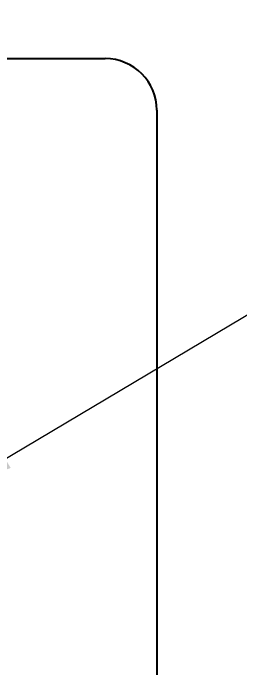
# Model space of a CAD drawing. Header units: millimetres. Extents: x 15 to 205, y 5 to 292.
# Drawn here: x 104.53 to 113.35, y 236.88 to 262.3 of the extents above; entities that cross this region are included whole.
import ezdxf

# ---------------------------------------------------------------- set-up
doc = ezdxf.new("R2010")
doc.units = ezdxf.units.MM
doc.layers.add('Annotations', color=7, linetype='Continuous')
doc.layers.add('Geometries', color=7, linetype='Continuous')
doc.dimstyles.new('ISO-25', dxfattribs={"dimtxt": 2.5, "dimasz": 2.5, "dimexe": 1.25, "dimexo": 0.625, "dimtad": 1, "dimtxsty": 'Standard', "dimcen": 2.5, "dimadec": 0, "dimazin": 0, "dimtfac": 1, "dimtmove": 0, "dimatfit": 3, "dimfxl": 1, "dimarcsym": 0})

msp = doc.modelspace()

# ---------------------------------------------------------------- linework, layer by layer
at = {"layer": 'Geometries', "linetype": 'Continuous', "lineweight": 40}
for p, q in [((103.676, 260.535), (108.096, 260.535)), ((110.096, 258.535), (110.096, 227.535))]:
    msp.add_line(p, q, dxfattribs=at)
msp.add_arc((108.096, 258.535), 2, 0, 90, dxfattribs=at)

# ---------------------------------------------------------------- leaders
at = {"layer": 'Annotations', "linetype": 'Continuous', "lineweight": 15}
for points in [[(95.676, 258.977), (111.45, 270.622)], [(102.076, 243.743), (117.691, 253.044)]]:
    msp.add_leader(points, dimstyle='ISO-25', dxfattribs=at)

doc.saveas('drawing.dxf')
